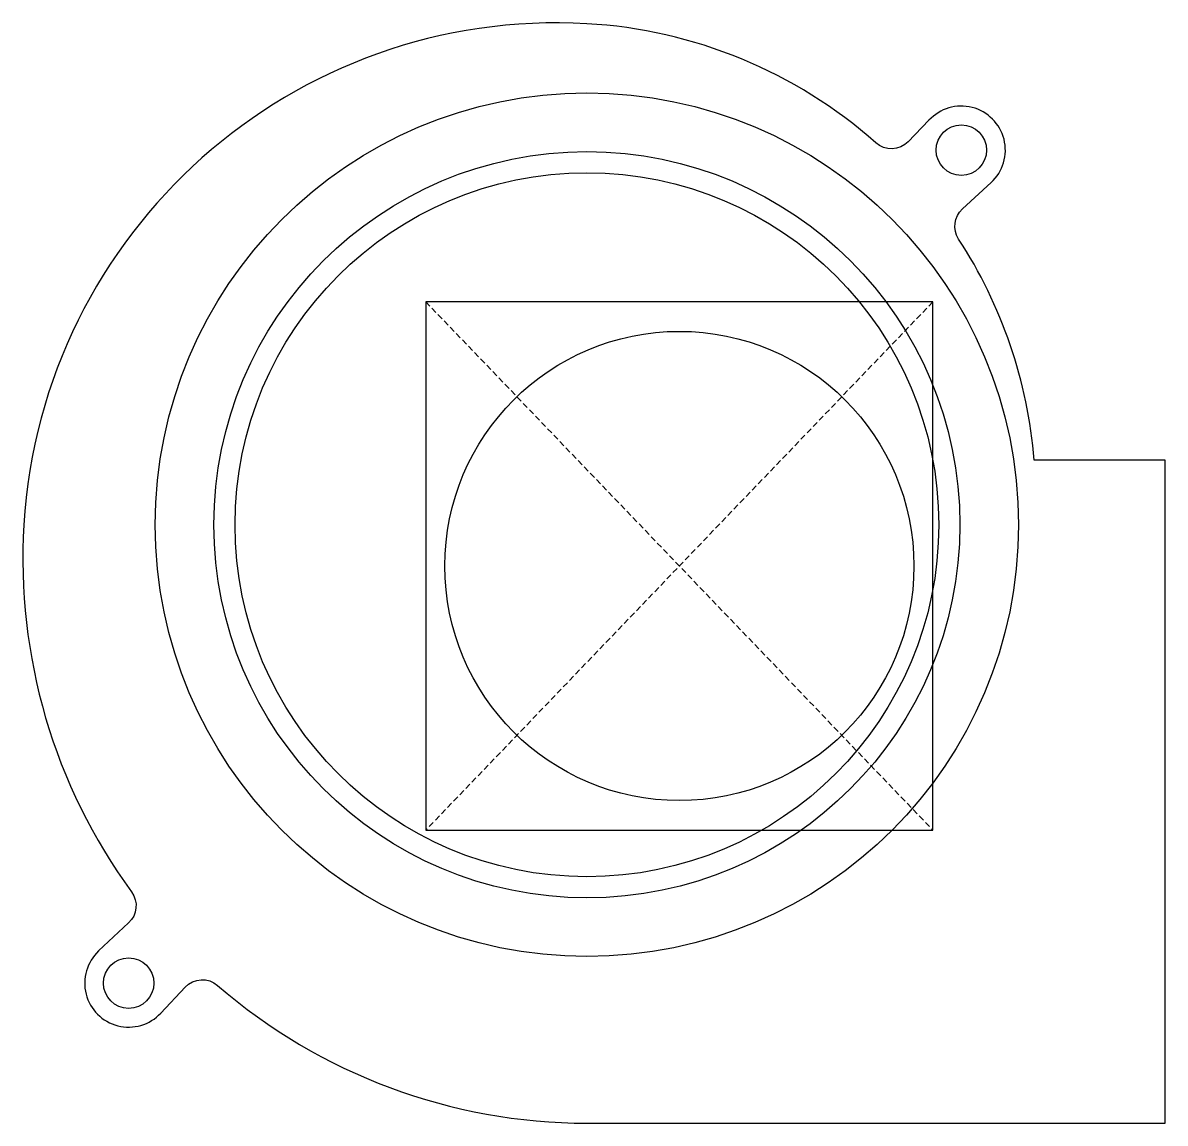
# Model space of a CAD drawing. Header units: millimetres. Extents: x 44.4 to 141.8, y 4 to 97.8.
import ezdxf

# ---------------------------------------------------------------- set-up
doc = ezdxf.new("R2010")
doc.units = ezdxf.units.MM
doc.linetypes.add('DASHED', pattern=[0.75, 0.5, -0.25])
doc.layers.get('0').update_dxf_attribs({"linetype": 'CONTINUOUS'})

msp = doc.modelspace()

# ---------------------------------------------------------------- linework, layer by layer
at = {"linetype": 'DASHED'}
for p, q in [((122, 74), (78.765, 28.966)), ((78.765, 74), (122, 28.966))]:
    msp.add_line(p, q, dxfattribs=at)
msp.add_lwpolyline([(124.515, 81.912), (126.965, 84.166, 1.042428), (121.666, 89.465), (119.897, 87.645, -0.400974), (117.135, 87.543, 0.169034), (92.5, 97.7, 0.412914), (44.5, 55, 0.174724), (53.681, 23.706, -0.37945), (53.432, 21.064), (50.872, 18.672, 1.034533), (56.172, 13.372), (58.246, 15.592, -0.403218), (61.017, 15.738, 0.180361), (92.5, 4), (141.8, 4), (141.8, 60.5), (130.629, 60.5, 0.124747), (124.193, 79.349, -0.366212)], format="xyb", close=True)
msp.add_lwpolyline([(122, 74), (78.765, 74), (78.765, 28.966), (122, 28.966)], close=True)
for centre, radius in [((92.5, 54.998), 36.797), ((124.426, 86.926), 2.15), ((92.5, 54.998), 31.797), ((92.5, 55), 30), ((100.382, 51.483), 19.997), ((53.432, 15.932), 2.15)]:
    msp.add_circle(centre, radius)
msp.add_point((100.382, 51.483))

doc.saveas('drawing.dxf')
